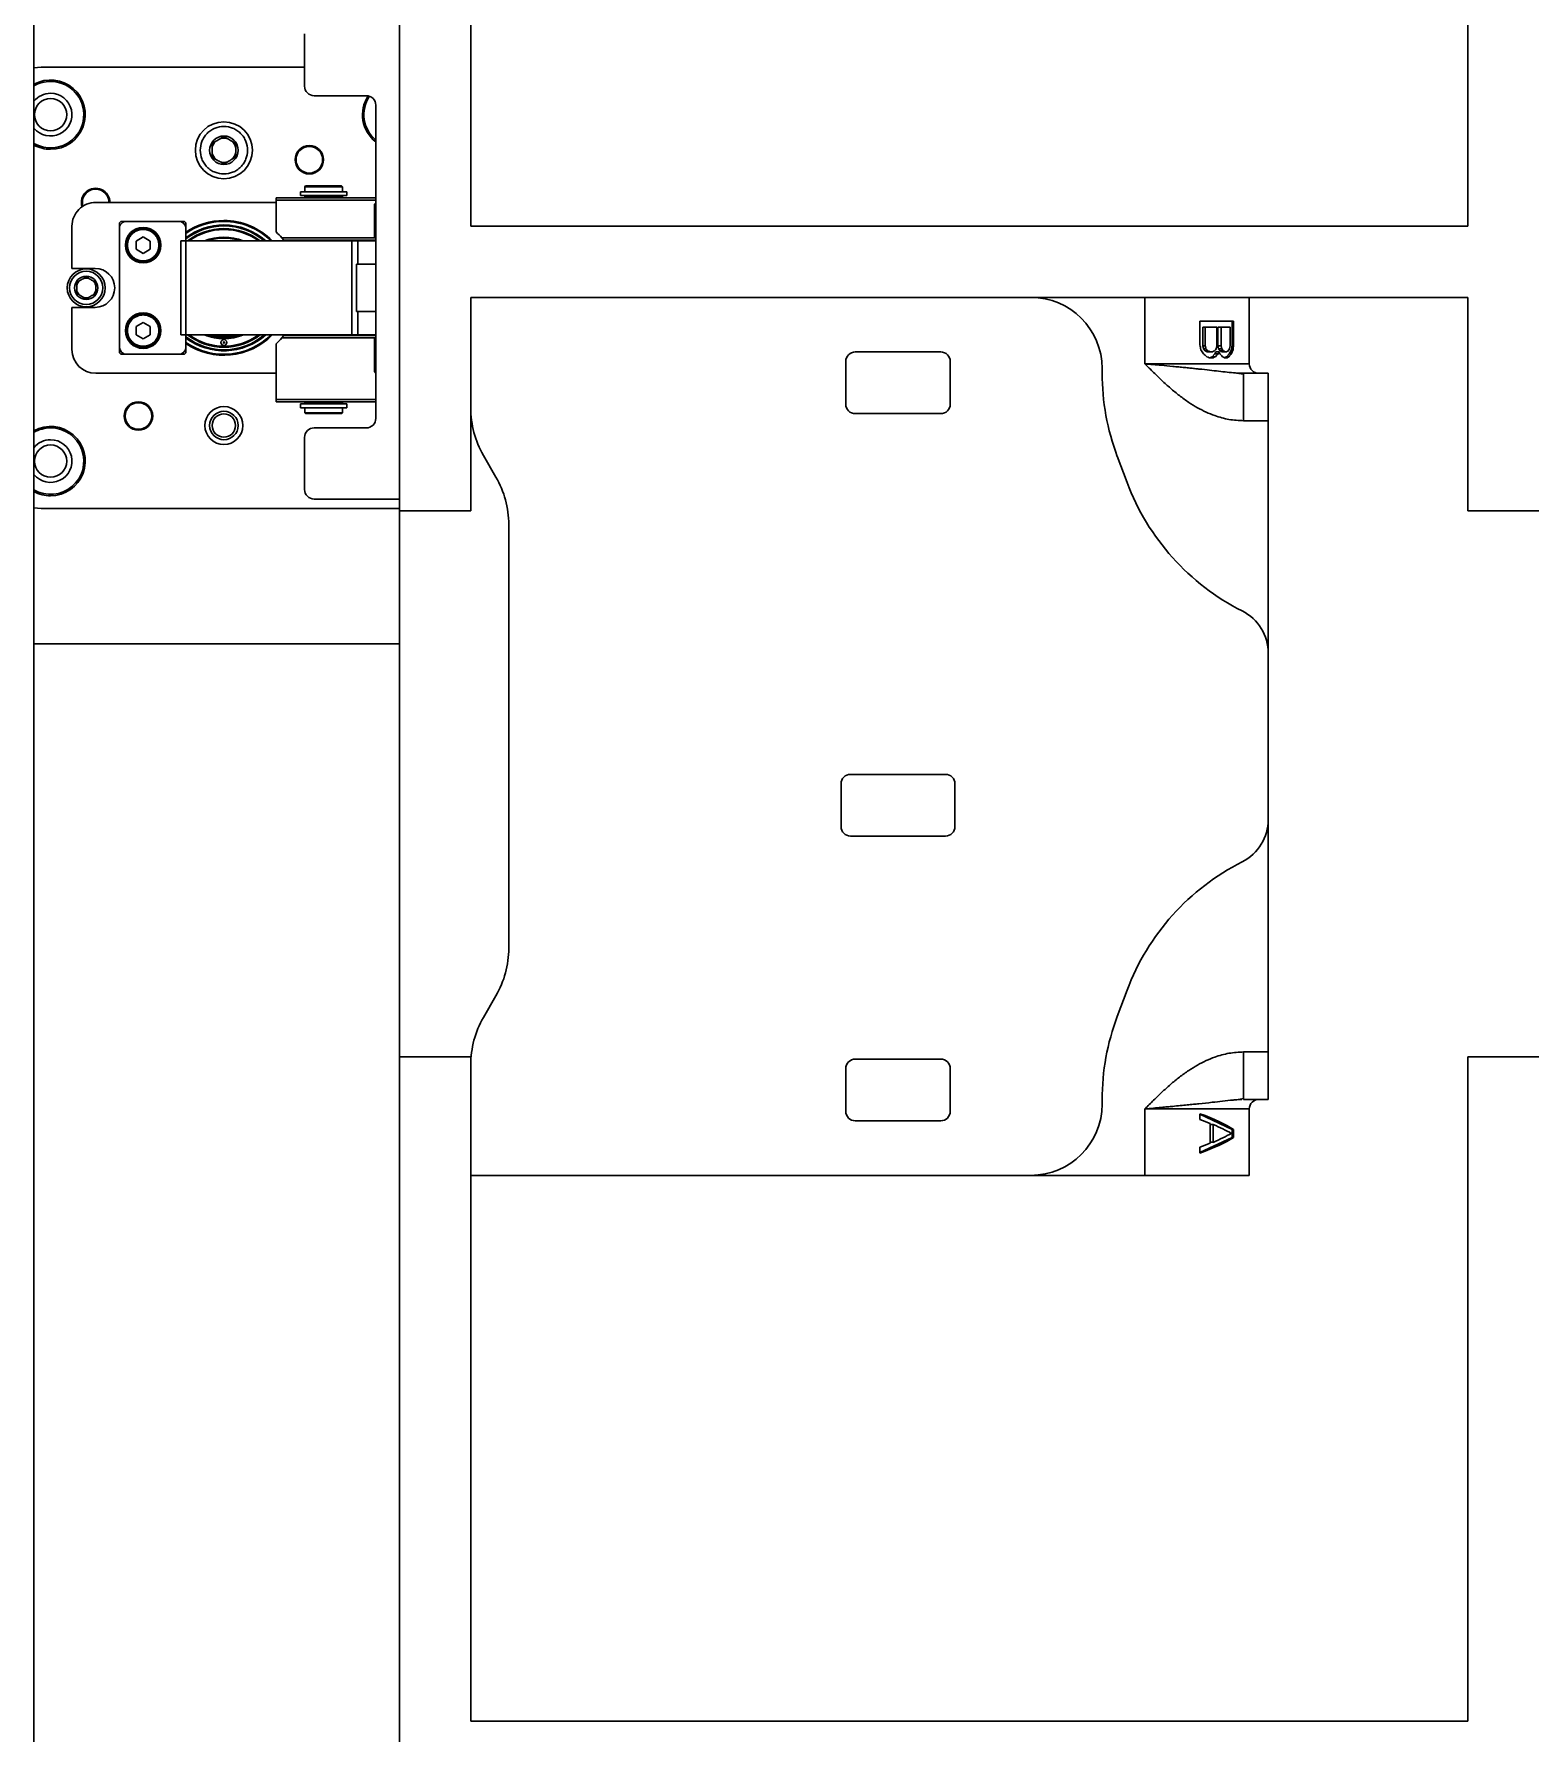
# Model space of a CAD drawing. Header units: millimetres. Extents: x 914 to 910632, y -176 to 682692.
# Drawn here: x 29170.7 to 29486.3, y 7896.4 to 8254.4 of the extents above; entities that cross this region are included whole.
import ezdxf

# ---------------------------------------------------------------- set-up
doc = ezdxf.new("R2010")
doc.units = ezdxf.units.MM
doc.layers.add('画图', color=3, linetype='Continuous', lineweight=30)

# ---------------------------------------------------------------- blocks, each defined once
blk = doc.blocks.new('SDHGSJH')
at = {"color": 7, "linetype": 'Continuous', "lineweight": 30}
for p, q in [((-900, 329.05), (-900, -342.29)), ((-977, 162.21), (-977, 307.21)), ((-1202, 302.21), (-1202, 162.21)), ((-992, 302.21), (-1202, 302.21)), ((-992, 187.21), (-992, 302.21)), ((-1156, 187.21), (-1156, 173.21)), ((-1156, 187.21), (-1134, 187.21)), ((-1134, 173.21), (-1134, 187.21)), ((-1134, 187.21), (-1110, 187.21)), ((-1110, 187.21), (-992, 187.21)), ((-992, 187.21), (-992, 163.93)), ((-1152.68, 177.55), (-1152.68, 179.21)), ((-1152.68, 179.21), (-1152.38, 179.21)), ((-1145.61, 182.4), (-1152.38, 179.21)), ((-1152.38, 179.21), (-1152.38, 177.55)), ((-1148.39, 176.5), (-1148.39, 180.25)), ((-1147.73, 180.25), (-1148.39, 180.25)), ((-1147.73, 180.46), (-1147.73, 176.3)), ((-1145.61, 182.55), (-1145.61, 181.3)), ((-1152.38, 177.55), (-1152.68, 177.55)), ((-1152.38, 177.55), (-1145.61, 174.35)), ((-1148.39, 176.5), (-1147.73, 176.5)), ((-1145.61, 175.46), (-1145.61, 174.21)), ((-1073, 175.71), (-1091, 175.71)), ((-1125, 171.28), (-1125, 172.21)), ((-1093, 164.71), (-1093, 173.71)), ((-1071, 173.71), (-1071, 164.71)), ((-1154.78, 171.21), (-1160, 171.21)), ((-1160, 161.21), (-1160, 171.21)), ((-1153.33, 171.27), (-1154.78, 171.02)), ((-1154.78, 161.21), (-1154.78, 171.21)), ((-1153.38, 171.29), (-1154.46, 171.23)), ((-1202, 162.21), (-1217, 162.21)), ((-1160, 161.21), (-1154.78, 161.21)), ((-1160, 112.21), (-1160, 161.21)), ((-1073, 162.71), (-1091, 162.71)), ((-977, 162.21), (-992, 162.21)), ((-977, 47.21), (-977, 162.21)), ((-1128.18, 153.72), (-1130.25, 148.2)), ((-997.32, 149.35), (-994.68, 153.93)), ((-1000, 50.07), (-1000, 139.35)), ((-1072, 115.71), (-1092, 115.71)), ((-1160, 77.21), (-1160, 112.21)), ((-1094, 104.71), (-1094, 113.71)), ((-1070, 113.71), (-1070, 104.71)), ((-1072, 102.71), (-1092, 102.71)), ((-1160, 28.21), (-1160, 77.21)), ((-900, 75.21), (-977, 75.21)), ((-1217, 47.21), (-1202, 47.21)), ((-1202, 47.21), (-1202, 2.21)), ((-992, 47.21), (-977, 47.21)), ((-992, 25.5), (-992, 47.21)), ((-977, -152.79), (-977, 47.21)), ((-901.5, 46.71), (-977, 46.71)), ((-900, 46.57), (-901.5, 46.71)), ((-959, 44.71), (-977, 44.71)), ((-1130.25, 41.22), (-1128.18, 35.7)), ((-994.68, 35.5), (-997.32, 40.07)), ((-957, 42.71), (-957, 31.71)), ((-970, 29.71), (-959, 29.71)), ((-1160, 28.21), (-1154.78, 28.21)), ((-1160, 18.21), (-1160, 28.21)), ((-1154.78, 18.21), (-1154.78, 28.21)), ((-1073, 26.71), (-1091, 26.71)), ((-992, 25.5), (-992, 2.21)), ((-972, 27.71), (-972, -38.29)), ((-965.88, 25.46), (-965.88, 24.66)), ((-956.12, 25.46), (-965.88, 25.46)), ((-964.77, 26.71), (-964.98, 26.51)), ((-964.98, 26.51), (-964.98, 25.46)), ((-957.02, 26.51), (-964.98, 26.51)), ((-957.22, 26.71), (-964.77, 26.71)), ((-957.02, 26.51), (-957.22, 26.71)), ((-957.02, 25.46), (-957.02, 26.51)), ((-956.12, 24.66), (-956.12, 25.46)), ((-1093, 15.71), (-1093, 24.71)), ((-1071, 24.71), (-1071, 15.71)), ((-972, 24.21), (-951, 24.21)), ((-951, 23.71), (-972, 23.71)), ((-956.12, 24.66), (-965.88, 24.66)), ((-964.98, 24.46), (-964.98, 24.21)), ((-957.02, 24.46), (-964.98, 24.46)), ((-964.75, 24.66), (-964.75, 24.46)), ((-957.25, 24.46), (-957.25, 24.66)), ((-957.02, 24.21), (-957.02, 24.46)), ((-951, 23.71), (-951, 24.21)), ((-951, 12), (-951, 23.71)), ((-1160, 18.21), (-1154.78, 18.21)), ((-1154.78, 18.4), (-1153.33, 18.15)), ((-1125, 18.15), (-1125, 17.21)), ((-971.72, 17.86), (-972, 18.15)), ((-951, 18.21), (-913, 18.21)), ((-1156, 16.21), (-1156, 2.21)), ((-1151.18, 14.71), (-1151.78, 14.09)), ((-1151.18, 14.71), (-1151.71, 14.71)), ((-1151.32, 14.92), (-1150.78, 14.92)), ((-1150.76, 14.91), (-1151.18, 14.71)), ((-1148.17, 14.71), (-1148.86, 14.71)), ((-1148.17, 14.71), (-1148.77, 14.09)), ((-1148.39, 14.92), (-1147.56, 14.92)), ((-1147.72, 14.92), (-1148.17, 14.71)), ((-1134, 2.21), (-1134, 16.21)), ((-972, 17.86), (-971.72, 17.86)), ((-971.72, 10.86), (-971.72, 17.86)), ((-1152.68, 7.21), (-1152.68, 12.21)), ((-1152.38, 12.21), (-1152.68, 12.21)), ((-1152.23, 13.25), (-1152.57, 13.25)), ((-1152.23, 13.25), (-1152.38, 12.21)), ((-1152.38, 12.21), (-1152.38, 7.21)), ((-1151.78, 14.09), (-1152.23, 13.25)), ((-1151.78, 14.09), (-1152.21, 14.09)), ((-1151.96, 12.42), (-1151.96, 8.46)), ((-1150.92, 13.67), (-1151.19, 13.67)), ((-1150.92, 13.67), (-1150.28, 13.67)), ((-1150.5, 13.46), (-1149.83, 13.46)), ((-1150.28, 13.67), (-1149.83, 13.46)), ((-1150.22, 13.05), (-1149.53, 13.05)), ((-1150.07, 8.46), (-1150.07, 12.42)), ((-1150.07, 12.42), (-1149.38, 12.42)), ((-1149.83, 13.46), (-1149.53, 13.05)), ((-1149.63, 13.67), (-1149.48, 14.09)), ((-1149.63, 13.67), (-1148.92, 13.67)), ((-1149.53, 13.05), (-1149.38, 12.42)), ((-1148.77, 14.09), (-1149.48, 14.09)), ((-1149.38, 12.42), (-1149.38, 8.46)), ((-1149.18, 12.42), (-1149.18, 8.46)), ((-1148.77, 14.09), (-1148.92, 13.67)), ((-1147.73, 13.67), (-1148.22, 13.67)), ((-1147.12, 13.67), (-1147.73, 13.67)), ((-1147.22, 13.46), (-1146.67, 13.46)), ((-1147.12, 13.67), (-1146.67, 13.46)), ((-1146.87, 13.05), (-1146.37, 13.05)), ((-1146.7, 8.46), (-1146.7, 12.42)), ((-1146.7, 12.42), (-1146.22, 12.42)), ((-1146.67, 13.46), (-1146.37, 13.05)), ((-1146.37, 13.05), (-1146.22, 12.42)), ((-1146.22, 12.42), (-1146.22, 8.46)), ((-1145.61, 12.21), (-1145.61, 7.21)), ((-1073, 13.71), (-1091, 13.71)), ((-972, 10.58), (-971.72, 10.86)), ((-972, 10.86), (-971.72, 10.86)), ((-971.82, 10.76), (-952.19, 10.76)), ((-952.6, 10.26), (-952.19, 10.76)), ((-932, 13.71), (-932, 12.71)), ((-932, 12.71), (-932, 10.11)), ((-931.5, 14.21), (-930.5, 14.21)), ((-919.5, 14.21), (-930.5, 14.21)), ((-924.5, 10.08), (-923, 10.94)), ((-923, 10.94), (-921.5, 10.08)), ((-919.5, 14.21), (-918.5, 14.21)), ((-918, 13.71), (-918, 12.71)), ((-918, -12.29), (-918, 12.71)), ((-908, 13.21), (-908, 4.31)), ((-1145.61, 7.21), (-1152.68, 7.21)), ((-1151.96, 8.46), (-1150.07, 8.46)), ((-1150.07, 8.46), (-1149.38, 8.46)), ((-1149.18, 8.46), (-1146.7, 8.46)), ((-1146.7, 8.46), (-1146.22, 8.46)), ((-952.6, 10.26), (-972, 10.26)), ((-972, 10.11), (-968.22, 10.11)), ((-968.22, 5.21), (-968.22, 10.11)), ((-968.22, 10.11), (-966.96, 10.11)), ((-966.96, 10.11), (-966.96, -9.69)), ((-966.96, 10.11), (-932.01, 10.11)), ((-964.98, 10.26), (-964.98, 10.11)), ((-957.02, 10.11), (-957.02, 10.26)), ((-952.72, 10.11), (-952.6, 10.26)), ((-932.01, 10.11), (-932.01, -9.69)), ((-932.01, 10.11), (-930.95, 10.11)), ((-930.95, -9.69), (-930.95, 10.11)), ((-924.5, 8.35), (-924.5, 10.08)), ((-923, 7.48), (-924.5, 8.35)), ((-921.5, 8.35), (-923, 7.48)), ((-921.5, 10.08), (-921.5, 8.35)), ((-972, 5.21), (-968.22, 5.21)), ((-968.22, 5.21), (-967.91, 5.21)), ((-967.91, -4.79), (-967.91, 5.21)), ((-908, 4.31), (-912.9, 4.31)), ((-1202, 2.21), (-1140.56, 2.21)), ((-1134, 2.21), (-1140.56, 2.21)), ((-1110, 2.21), (-1134, 2.21)), ((-992, 2.21), (-1110, 2.21)), ((-972, -4.79), (-968.22, -4.79)), ((-968.22, -9.69), (-968.22, -4.79)), ((-968.22, -4.79), (-967.91, -4.79)), ((-924.5, -7.92), (-923, -7.06)), ((-923, -7.06), (-921.5, -7.92)), ((-912.9, -3.89), (-908, -3.89)), ((-908, -3.89), (-908, -12.79)), ((-972, -9.69), (-968.22, -9.69)), ((-972, -9.84), (-952.6, -9.84)), ((-971.72, -10.44), (-972, -10.15)), ((-971.72, -10.44), (-972, -10.44)), ((-952.19, -10.34), (-971.82, -10.34)), ((-971.72, -17.44), (-971.72, -10.44)), ((-968.22, -9.69), (-966.96, -9.69)), ((-966.96, -9.69), (-932.01, -9.69)), ((-964.98, -9.69), (-964.98, -9.84)), ((-957.02, -9.84), (-957.02, -9.69)), ((-952.6, -9.84), (-952.72, -9.69)), ((-952.19, -10.34), (-952.6, -9.84)), ((-932.01, -9.69), (-930.95, -9.69)), ((-932, -9.69), (-932, -12.29)), ((-924.5, -9.65), (-924.5, -7.92)), ((-923, -10.52), (-924.5, -9.65)), ((-921.5, -9.65), (-923, -10.52)), ((-921.5, -7.92), (-921.5, -9.65)), ((-992, -12.79), (-1202, -12.79)), ((-1202, -12.79), (-1202, -152.79)), ((-992, -127.79), (-992, -12.79)), ((-951, -18.29), (-951, -11.57)), ((-932, -13.29), (-932, -12.29)), ((-930.5, -13.79), (-931.5, -13.79)), ((-930.5, -13.79), (-919.5, -13.79)), ((-918.5, -13.79), (-919.5, -13.79)), ((-918, -12.29), (-918, -13.29)), ((-972, -17.72), (-971.72, -17.44)), ((-971.72, -17.44), (-972, -17.44)), ((-913, -17.79), (-951, -17.79)), ((-972, -18.29), (-951, -18.29)), ((-951, -18.79), (-972, -18.79)), ((-965.88, -19.24), (-965.88, -20.04)), ((-965.88, -19.24), (-956.12, -19.24)), ((-965.88, -20.04), (-956.12, -20.04)), ((-964.98, -18.79), (-964.98, -19.04)), ((-964.98, -19.04), (-957.02, -19.04)), ((-964.98, -20.04), (-964.98, -21.09)), ((-964.98, -21.09), (-964.77, -21.29)), ((-964.98, -21.09), (-957.02, -21.09)), ((-964.77, -21.29), (-957.22, -21.29)), ((-964.75, -19.04), (-964.75, -19.24)), ((-957.25, -19.24), (-957.25, -19.04)), ((-957.22, -21.29), (-957.02, -21.09)), ((-957.02, -19.04), (-957.02, -18.79)), ((-957.02, -21.09), (-957.02, -20.04)), ((-956.12, -20.04), (-956.12, -19.24)), ((-951, -18.79), (-951, -18.29)), ((-970, -40.29), (-959, -40.29)), ((-957, -42.29), (-957, -53.29)), ((-957, -46.29), (-901.5, -46.29)), ((-901.5, -46.29), (-900, -46.15))]:
    blk.add_line(p, q, dxfattribs=at)
at = {"color": 8, "linetype": 'Continuous', "lineweight": 30}
for p, q in [((-1156, 173.21), (-1134, 173.21)), ((-1154.45, 171.23), (-1153.27, 171.28)), ((-1134, 16.21), (-1156, 16.21))]:
    blk.add_line(p, q, dxfattribs=at)
at = {"color": 7, "linetype": 'Continuous', "lineweight": 30, "flags": 128}
for points in [[(-940, 10.71), (-941.93, 10.53), (-943.5, 10.11)], [(-940, 10.51), (-941.89, 10.34), (-942.84, 10.11)], [(-936.5, 10.11), (-938.07, 10.53), (-940, 10.71)], [(-937.16, 10.11), (-938.11, 10.34), (-940, 10.51)]]:
    blk.add_lwpolyline(points, dxfattribs=at)
at = {"color": 7, "linetype": 'Continuous', "lineweight": 30}
for centre, radius in [((-903.5, 36.71), 3.4), ((-940, 29.21), 4), ((-940, 29.21), 3), ((-940, 29.21), 2.46), ((-922, 27.21), 3), ((-922, 27.21), 2.8), ((-940, 11.71), 0.625), ((-923, 9.21), 3.75), ((-923, 9.21), 3.5), ((-911, 0.21), 4), ((-911, 0.21), 3.5), ((-911, 0.21), 2.45), ((-923, -8.79), 3.75), ((-923, -8.79), 3.5), ((-958, -26.79), 3), ((-958, -26.79), 2.8), ((-940, -28.79), 6), ((-940, -28.79), 3), ((-903.5, -36.29), 3.4)]:
    blk.add_circle(centre, radius, dxfattribs=at)
for centre, radius, start, end in [((-1110, 172.21), 15, 90, 180), ((-1091, 173.71), 2, 90, 180), ((-1073, 173.71), 2, 0, 90), ((-1158, 173.21), 2, 270, 0), ((-1175, 171.28), 50, 339.444, 0), ((-1091, 164.71), 2, 180, 270), ((-1073, 164.71), 2, 270, 0), ((-1012, 163.93), 20, 330, 0), ((-1177.07, 165.76), 50, 296.8187, 339.444), ((-980, 139.35), 20, 150, 180), ((-1150, 112.21), 10, 116.8187, 180), ((-1092, 113.71), 2, 90, 180), ((-1072, 113.71), 2, 0, 90), ((-1092, 104.71), 2, 180, 270), ((-1072, 104.71), 2, 270, 0), ((-1150, 77.21), 10, 180, 243.1813), ((-1177.07, 23.67), 50, 20.556, 63.1813), ((-980, 50.07), 20, 180, 210), ((-959, 42.71), 2, 0, 90), ((-903.5, 36.71), 7.3, 90, 298.6496), ((-903.5, 36.71), 7, 60, 270), ((-903.5, 36.71), 7.3, 61.3504, 90), ((-903.5, 36.71), 4.5, 38.9424, 270), ((-1175, 18.15), 50, 0, 20.556), ((-1012, 25.5), 20, 0, 30), ((-903.5, 36.71), 4.5, 270, 321.0576), ((-970, 27.71), 2, 90, 180), ((-959, 31.71), 2, 270, 0), ((-903.5, 36.71), 7, 270, 300), ((-1091, 24.71), 2, 90, 180), ((-1073, 24.71), 2, 0, 90), ((-1158, 16.21), 2, 0, 90), ((-913, 13.21), 5, 0, 90), ((-1110, 17.21), 15, 180, 270), ((-1091, 15.71), 2, 180, 270), ((-1073, 15.71), 2, 270, 0), ((-940, 0.21), 14.19, 55.6771, 135.7514), ((-940, 0.21), 16.12, 133.0301, 139.1208), ((-940, 0.21), 14, 55.1501, 134.9971), ((-940, 0.21), 13.25, 52.8594, 131.6542), ((-940, 0.21), 13.05, 52.1913, 130.6572), ((-940, 0.21), 12.5, 52.3728, 127.6272), ((-940, 0.21), 12.3, 53.5985, 126.4015), ((-940, 0.21), 10.7, 90, 112.2964), ((-940, 0.21), 10.7, 67.7036, 90), ((-931.5, 13.71), 0.5, 90, 180), ((-930.5, 12.71), 1.5, 90, 180), ((-919.5, 12.71), 1.5, 0, 90), ((-918.5, 13.71), 0.5, 0, 90), ((-940, 0.21), 10.1, 78.5788, 101.4212), ((-912.9, 0.21), 4.1, 90, 270), ((-911, 0.21), 2.08, 135.4517, 164.5483), ((-911, 0.21), 2.08, 75.4517, 104.5483), ((-911, 0.21), 2.07, 15.4517, 44.5483), ((-911, 0.21), 2.08, 195.4517, 224.5483), ((-911, 0.21), 2.07, 255.4517, 284.5483), ((-911, 0.21), 2.07, 315.4517, 344.5483), ((-940, 0.21), 16.12, 220.8792, 226.9699), ((-940, 0.21), 14.19, 224.2486, 270), ((-940, 0.21), 14, 225.0029, 270), ((-940, 0.21), 13.25, 228.3458, 270), ((-940, 0.21), 13.05, 229.3428, 270), ((-940, 0.21), 12.5, 232.3728, 270), ((-940, 0.21), 12.3, 233.5985, 270), ((-940, 0.21), 10.7, 247.7036, 292.2964), ((-940, 0.21), 10.5, 250.537, 289.463), ((-940, 0.21), 12.3, 270, 306.4015), ((-940, 0.21), 12.5, 270, 307.6272), ((-940, 0.21), 13.05, 270, 307.8087), ((-940, 0.21), 13.25, 270, 307.1406), ((-940, 0.21), 14, 270, 304.8499), ((-940, 0.21), 14.19, 270, 304.3229), ((-930.5, -12.29), 1.5, 180, 270), ((-931.5, -13.29), 0.5, 180, 270), ((-919.5, -12.29), 1.5, 270, 0), ((-918.5, -13.29), 0.5, 270, 0), ((-913, -12.79), 5, 270, 0), ((-913, -17.79), 3, 180, 17.4576), ((-913, -17.79), 2.8, 180, 270), ((-913, -17.79), 2.8, 270, 16.2602), ((-940, -28.79), 2.55, 131.3649, 168.6351), ((-940, -28.79), 2.55, 71.3649, 108.6351), ((-940, -28.79), 2.55, 11.3649, 48.6351), ((-976.5, -36.29), 7.3, 327.0987, 51.9435), ((-976.5, -36.29), 7, 326.3138, 49.9948), ((-940, -28.79), 2.55, 191.3649, 228.6351), ((-940, -28.79), 2.55, 251.3649, 288.6351), ((-940, -28.79), 2.55, 311.3649, 348.6351), ((-903.5, -36.29), 7.3, 90, 298.6496), ((-903.5, -36.29), 7, 60, 270), ((-903.5, -36.29), 4.5, 38.9424, 270), ((-903.5, -36.29), 7.3, 61.3504, 90), ((-970, -38.29), 2, 180, 270), ((-903.5, -36.29), 4.5, 270, 321.0576), ((-959, -42.29), 2, 0, 90), ((-903.5, -36.29), 7, 270, 300)]:
    blk.add_arc(centre, radius, start, end, dxfattribs=at)
for centre, major_axis, ratio, start_param, end_param in [((-1134, 180.88), (-21.97, -5.46), 0.222648, 5.213182, 5.671735), ((-1134, 179.73), (-21.97, -5.34), 0.218533, 5.372125, 5.634447), ((-1134, 179.66), (-21.97, -5.34), 0.218533, 5.215446, 5.333273), ((-1134, 175.88), (-21.97, 5.46), 0.222648, 0.611451, 1.070003), ((-1134, 177.02), (-21.97, 5.34), 0.218533, 0.648739, 0.91106), ((-1134, 177.09), (-21.97, 5.34), 0.218533, 0.949912, 1.067739), ((-1134, 17.13), (-21.33, -13.87), 0.388181, 5.400959, 5.440213), ((-1134, 15.79), (-21.97, -5.34), 0.218533, 5.565909, 5.595193), ((-1134, 14.33), (-21.97, 5.34), 0.218533, 0.756165, 0.785246), ((-1134, 13.85), (-21.33, 13.87), 0.388181, 0.97948, 1.018189), ((-1134, 14.01), (-21.33, -13.87), 0.388181, 5.206955, 5.245653), ((-1134, 14.4), (-21.97, -5.34), 0.218533, 5.372125, 5.401189), ((-1134, 15.79), (-21.97, 5.34), 0.218533, 0.959649, 0.988933), ((-1134, 17.13), (-21.33, 13.87), 0.388181, 1.183167, 1.22242), ((-1134, 36.69), (-15.88, -107.68), 0.141419, 4.952593, 4.962513), ((-1134, 19.5), (-19.09, -27.72), 0.394462, 5.167401, 5.197033), ((-1134, 23.36), (-16.43, -64.52), 0.226815, 4.930336, 4.940141), ((-1134, 16.48), (-20.41, -19.81), 0.414084, 5.256307, 5.275871), ((-1134, 14.47), (-21.97, -5.34), 0.218533, 5.556172, 5.585418), ((-1134, 13.01), (-21.97, 5.34), 0.218533, 0.746457, 0.775559), ((-1134, 12.11), (-20.41, 19.81), 0.414084, 1.10467, 1.12404), ((-1134, 10.23), (16.43, -64.52), 0.226815, 4.611168, 4.620846), ((-1134, 13.46), (17.41, -42.73), 0.314774, 4.570346, 4.580018), ((-1134, 10.86), (-16.43, -64.52), 0.226815, 4.736221, 4.745896), ((-1134, 12.32), (-20.41, -19.81), 0.414084, 5.062395, 5.081756), ((-1134, 13.08), (-21.97, -5.34), 0.218533, 5.362425, 5.391506), ((-1134, 14.47), (-21.97, 5.34), 0.218533, 0.949912, 0.979159), ((-1134, 16.48), (-20.41, 19.81), 0.414084, 1.30827, 1.327833), ((-1134, 23.36), (16.43, -64.52), 0.226815, 4.814961, 4.824766), ((-1134, 19.5), (19.09, -27.72), 0.394462, 4.636825, 4.666457), ((-1134, 36.69), (15.88, -107.68), 0.141419, 4.910897, 4.920817)]:
    blk.add_ellipse(centre, major_axis=major_axis, ratio=ratio, start_param=start_param, end_param=end_param, dxfattribs=at)
for points, knots in [([(-1154.78, 161.21), (-1153.76, 161.27), (-1151.7, 161.38), (-1149.08, 162.13), (-1146.88, 163.02), (-1145.05, 163.97), (-1143.17, 165.13), (-1141.27, 166.5), (-1139.38, 168.06), (-1137.58, 169.69), (-1135.8, 171.41), (-1134.62, 172.6), (-1134, 173.21)], [0, 0, 0, 0, 0.1248842, 0.2498093, 0.329578, 0.4127364, 0.4998473, 0.5989052, 0.6978835, 0.7965829, 0.894153, 1, 1, 1, 1]), ([(-1154.78, 28.21), (-1153.76, 28.15), (-1151.7, 28.04), (-1149.08, 27.29), (-1146.88, 26.4), (-1145.05, 25.46), (-1143.17, 24.3), (-1141.27, 22.92), (-1139.38, 21.37), (-1137.58, 19.74), (-1135.8, 18.01), (-1134.62, 16.83), (-1134, 16.21)], [0, 0, 0, 0, 0.124884, 0.249808, 0.329578, 0.412737, 0.499845, 0.598903, 0.697884, 0.796583, 0.89415, 1, 1, 1, 1]), ([(-1154.78, 18.21), (-1154.23, 18.19), (-1153.1, 18.16), (-1151.36, 17.97), (-1149.55, 17.77), (-1147.58, 17.54), (-1145.87, 17.36), (-1144.45, 17.21), (-1143.43, 17.1), (-1142.33, 16.99), (-1141.13, 16.87), (-1139.5, 16.72), (-1137.13, 16.5), (-1135.15, 16.32), (-1134, 16.21)], [0, 0, 0, 0, 0.097751, 0.197306, 0.294105, 0.391164, 0.500035, 0.543943, 0.590906, 0.640921, 0.693979, 0.750087, 0.854593, 1, 1, 1, 1]), ([(-940.13, 11.71), (-940.12, 11.73), (-940.12, 11.76), (-940.09, 11.8), (-940.05, 11.83), (-940.02, 11.84), (-940, 11.84)], [0, 0, 0, 0, 0.2508983, 0.5004798, 0.7508993, 1, 1, 1, 1]), ([(-939.87, 11.71), (-939.88, 11.7), (-939.88, 11.67), (-939.9, 11.64), (-939.92, 11.62), (-939.94, 11.6), (-939.98, 11.59), (-940.01, 11.59), (-940.04, 11.59), (-940.07, 11.61), (-940.1, 11.63), (-940.12, 11.66), (-940.12, 11.7), (-940.13, 11.71)], [0, 0, 0, 0, 0.125548, 0.186869, 0.250292, 0.376526, 0.43752, 0.500494, 0.626698, 0.687752, 0.750647, 0.876247, 1, 1, 1, 1]), ([(-940, 11.84), (-939.98, 11.84), (-939.95, 11.83), (-939.91, 11.8), (-939.88, 11.76), (-939.88, 11.73), (-939.87, 11.71)], [0, 0, 0, 0, 0.250835, 0.49993, 0.750962, 1, 1, 1, 1]), ([(-926.3, 9.21), (-926.26, 9.63), (-926.19, 10.27), (-925.78, 11.04), (-925.35, 11.56), (-924.82, 11.99), (-924.06, 12.4), (-923.41, 12.47), (-923, 12.51)], [0, 0, 0, 0, 0.23943, 0.369774, 0.499991, 0.630317, 0.760563, 1, 1, 1, 1]), ([(-923, 12.51), (-922.59, 12.47), (-921.94, 12.4), (-921.18, 11.99), (-920.65, 11.56), (-920.22, 11.04), (-919.81, 10.27), (-919.74, 9.63), (-919.7, 9.21)], [0, 0, 0, 0, 0.239446, 0.369774, 0.500007, 0.63034, 0.760574, 1, 1, 1, 1]), ([(-919.7, 9.21), (-919.74, 8.8), (-919.81, 8.16), (-920.22, 7.39), (-920.65, 6.86), (-921.18, 6.43), (-921.94, 6.04), (-923, 5.83), (-924.06, 6.04), (-924.82, 6.43), (-925.35, 6.86), (-925.78, 7.39), (-926.19, 8.16), (-926.26, 8.8), (-926.3, 9.21)], [0, 0, 0, 0, 0.119723, 0.184883, 0.250004, 0.315165, 0.380277, 0.500001, 0.619719, 0.684882, 0.749998, 0.81516, 0.880276, 1, 1, 1, 1]), ([(-911, 2.52), (-911.29, 2.36), (-911.78, 2.07), (-912.49, 1.66), (-912.84, 1.46), (-913, 1.37)], [0, 0, 0, 0, 0.439147, 0.75138, 1, 1, 1, 1]), ([(-913, 1.37), (-913, 1.04), (-913, 0.47), (-913, -0.35), (-913, -0.76), (-913, -0.94)], [0, 0, 0, 0, 0.4391296, 0.7513969, 1, 1, 1, 1]), ([(-909, 1.37), (-909.29, 1.53), (-909.78, 1.82), (-910.49, 2.23), (-910.84, 2.43), (-911, 2.52)], [0, 0, 0, 0, 0.439135, 0.751372, 1, 1, 1, 1]), ([(-909, -0.94), (-909, -0.61), (-909, -0.05), (-909, 0.78), (-909, 1.19), (-909, 1.37)], [0, 0, 0, 0, 0.439131, 0.75135, 1, 1, 1, 1]), ([(-913, -0.94), (-912.71, -1.11), (-912.22, -1.39), (-911.51, -1.8), (-911.16, -2.01), (-911, -2.1)], [0, 0, 0, 0, 0.439147, 0.75138, 1, 1, 1, 1]), ([(-911, -2.1), (-910.71, -1.93), (-910.22, -1.65), (-909.51, -1.24), (-909.16, -1.03), (-909, -0.94)], [0, 0, 0, 0, 0.439135, 0.751372, 1, 1, 1, 1]), ([(-926.3, -8.79), (-926.26, -8.37), (-926.19, -7.73), (-925.78, -6.96), (-925.35, -6.44), (-924.82, -6.01), (-924.06, -5.6), (-923.41, -5.53), (-923, -5.49)], [0, 0, 0, 0, 0.239451, 0.369774, 0.499991, 0.63033, 0.760565, 1, 1, 1, 1]), ([(-923, -5.49), (-922.59, -5.53), (-921.94, -5.6), (-921.18, -6.01), (-920.65, -6.44), (-920.22, -6.96), (-919.81, -7.73), (-919.74, -8.37), (-919.7, -8.79)], [0, 0, 0, 0, 0.239446, 0.369773, 0.500006, 0.630338, 0.760552, 1, 1, 1, 1]), ([(-919.7, -8.79), (-919.74, -9.2), (-919.81, -9.84), (-920.22, -10.61), (-920.65, -11.14), (-921.18, -11.57), (-921.94, -11.96), (-923, -12.17), (-924.06, -11.96), (-924.82, -11.57), (-925.35, -11.14), (-925.78, -10.61), (-926.19, -9.84), (-926.26, -9.2), (-926.3, -8.79)], [0, 0, 0, 0, 0.119723, 0.184884, 0.250004, 0.315166, 0.380277, 0.500002, 0.61972, 0.684889, 0.749997, 0.815159, 0.880276, 1, 1, 1, 1]), ([(-945, -28.79), (-944.93, -28.16), (-944.83, -27.19), (-944.21, -26.03), (-943.56, -25.23), (-942.76, -24.58), (-941.6, -23.96), (-940.63, -23.85), (-940, -23.79)], [0, 0, 0, 0, 0.239458, 0.368354, 0.5, 0.631639, 0.760542, 1, 1, 1, 1]), ([(-940, -23.79), (-939.37, -23.85), (-938.4, -23.96), (-937.24, -24.58), (-936.44, -25.23), (-935.79, -26.03), (-935.17, -27.19), (-935.07, -28.16), (-935, -28.79)], [0, 0, 0, 0, 0.239456, 0.368365, 0.500004, 0.631649, 0.760544, 1, 1, 1, 1]), ([(-940, -25.9), (-940.36, -26.11), (-940.97, -26.46), (-941.86, -26.98), (-942.3, -27.23), (-942.5, -27.34)], [0, 0, 0, 0, 0.439131, 0.751376, 1, 1, 1, 1]), ([(-942.5, -27.34), (-942.5, -27.76), (-942.5, -28.46), (-942.5, -29.49), (-942.5, -30), (-942.5, -30.23)], [0, 0, 0, 0, 0.439155, 0.751396, 1, 1, 1, 1]), ([(-937.5, -27.34), (-937.86, -27.14), (-938.47, -26.78), (-939.36, -26.27), (-939.8, -26.01), (-940, -25.9)], [0, 0, 0, 0, 0.439131, 0.751376, 1, 1, 1, 1]), ([(-937.5, -30.23), (-937.5, -29.82), (-937.5, -29.11), (-937.5, -28.08), (-937.5, -27.57), (-937.5, -27.34)], [0, 0, 0, 0, 0.4391172, 0.751359, 1, 1, 1, 1]), ([(-935, -28.79), (-935.07, -29.42), (-935.17, -30.38), (-935.79, -31.55), (-936.44, -32.35), (-937.24, -33), (-938.4, -33.6), (-940, -33.91), (-941.6, -33.6), (-942.76, -33), (-943.56, -32.35), (-944.21, -31.55), (-944.83, -30.38), (-944.93, -29.42), (-945, -28.79)], [0, 0, 0, 0, 0.119728, 0.184182, 0.250004, 0.315818, 0.380275, 0.500002, 0.619728, 0.684182, 0.749996, 0.815818, 0.880272, 1, 1, 1, 1]), ([(-942.5, -30.23), (-942.14, -30.44), (-941.53, -30.79), (-940.64, -31.31), (-940.2, -31.56), (-940, -31.67)], [0, 0, 0, 0, 0.439158, 0.751397, 1, 1, 1, 1]), ([(-940, -31.67), (-939.64, -31.47), (-939.03, -31.11), (-938.14, -30.6), (-937.7, -30.34), (-937.5, -30.23)], [0, 0, 0, 0, 0.439158, 0.751397, 1, 1, 1, 1])]:
    blk.add_open_spline(points, degree=3, knots=knots, dxfattribs=at)
at = {"color": 8, "linetype": 'Continuous', "lineweight": 30}
blk.add_open_spline([(-1134, 173.21), (-1134.62, 173.16), (-1135.77, 173.05), (-1137.36, 172.9), (-1138.7, 172.78), (-1140.05, 172.65), (-1141.43, 172.52), (-1142.88, 172.38), (-1144.19, 172.24), (-1145.97, 172.06), (-1148.05, 171.83), (-1150.44, 171.56), (-1152.16, 171.35), (-1153.13, 171.3), (-1153.38, 171.29)], degree=3, knots=[0, 0, 0, 0, 0.0847284, 0.1583088, 0.2207534, 0.2720528, 0.3478335, 0.4184446, 0.4838719, 0.5441069, 0.6901463, 0.8160864, 0.9521011, 1, 1, 1, 1], dxfattribs=at)

msp = doc.modelspace()

# ---------------------------------------------------------------- block references
at = {"layer": '画图', "color": 4, "lineweight": 30, "rotation": 180}
msp.add_blockref('SDHGSJH', (28270.737, 8201.125), dxfattribs=at)

doc.saveas('drawing.dxf')
